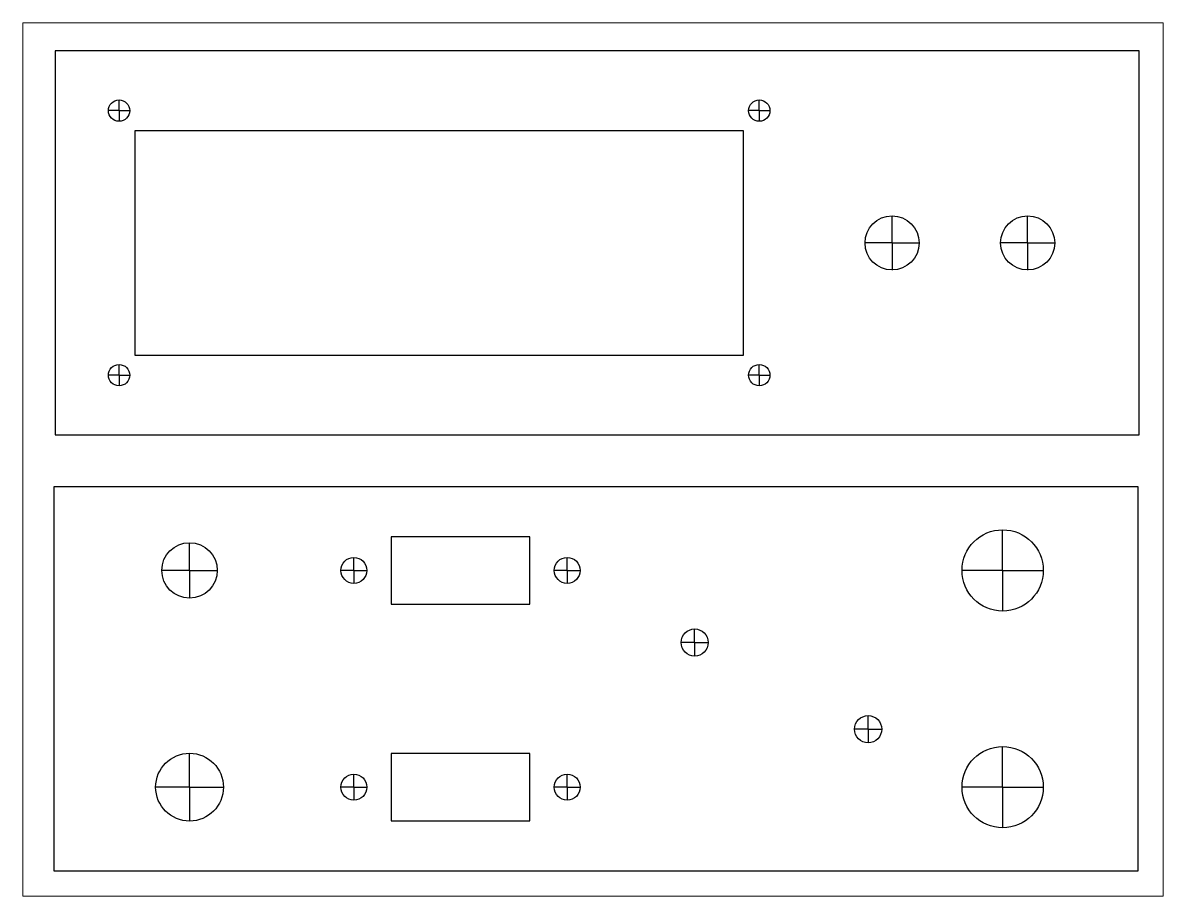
# Paper-space layout 'Layout1' of a CAD drawing. Header units: millimetres. Extents: x 62 to 196, y 53 to 156.
# The model-space entities are those that its viewports show. They can reach past a viewport. Long polylines and large blocks are cut down to what shows.
import ezdxf

# ---------------------------------------------------------------- set-up
doc = ezdxf.new("R2010")
doc.units = ezdxf.units.MM
doc.header["$MEASUREMENT"] = 0
doc.layers.add('Center Lines', color=1, linetype='Continuous')
doc.layers.add('Mom-Off-Mom Switches', color=7, linetype='Continuous')

msp = doc.modelspace()

# ---------------------------------------------------------------- linework, layer by layer
for points in [[(127.08, 51.06), (127.08, 96.06), (0.08, 96.06), (0.08, 51.06)], [(9.43, 60.41), (80.73, 60.41), (80.73, 86.71), (9.43, 86.71)], [(126.96, -0.02), (126.96, 44.98), (-0.04, 44.98), (-0.04, -0.02)], [(39.47, 31.23), (55.71, 31.23), (55.71, 39.13), (39.47, 39.13)], [(39.47, 5.83), (55.71, 5.83), (55.71, 13.73), (39.47, 13.73)]]:
    msp.add_lwpolyline(points, close=True)
for centre, radius in [((7.58, 89.06), 1.25), ((82.58, 89.06), 1.25), ((7.58, 58.06), 1.25), ((82.58, 58.06), 1.25), ((111.09, 35.18), 4.76), ((15.84, 35.18), 3.25), ((35.09, 35.18), 1.52), ((60.08, 35.18), 1.52), ((75.01, 26.73), 1.59), ((95.33, 16.57), 1.59), ((15.84, 9.78), 3.97), ((111.09, 9.78), 4.76), ((35.09, 9.78), 1.52), ((60.08, 9.78), 1.52)]:
    msp.add_circle(centre, radius)
at = {"layer": 'Center Lines'}
for p, q in [((7.58, 89.06), (7.58, 90.31)), ((82.58, 89.06), (82.58, 90.31)), ((7.58, 89.06), (6.33, 89.06)), ((7.58, 89.06), (8.83, 89.06)), ((7.58, 89.06), (7.58, 87.81)), ((82.58, 89.06), (81.33, 89.06)), ((82.58, 89.06), (83.83, 89.06)), ((82.58, 89.06), (82.58, 87.81)), ((98.14, 73.56), (98.14, 76.73)), ((114.02, 73.56), (114.02, 76.73)), ((98.14, 73.56), (94.97, 73.56)), ((98.14, 73.56), (101.32, 73.56)), ((98.14, 73.56), (98.14, 70.38)), ((114.02, 73.56), (110.84, 73.56)), ((114.02, 73.56), (117.19, 73.56)), ((114.02, 73.56), (114.02, 70.38)), ((7.58, 58.06), (7.58, 59.31)), ((82.58, 58.06), (82.58, 59.31)), ((7.58, 58.06), (6.33, 58.06)), ((7.58, 58.06), (8.83, 58.06)), ((7.58, 58.06), (7.58, 56.81)), ((82.58, 58.06), (81.33, 58.06)), ((82.58, 58.06), (83.83, 58.06)), ((82.58, 58.06), (82.58, 56.81)), ((111.09, 35.18), (111.09, 39.94)), ((15.84, 35.18), (15.84, 38.43)), ((35.09, 35.18), (35.09, 36.7)), ((60.08, 35.18), (60.08, 36.7)), ((15.84, 35.18), (12.59, 35.18)), ((15.84, 35.18), (19.09, 35.18)), ((15.84, 35.18), (15.84, 31.93)), ((35.09, 35.18), (33.57, 35.18)), ((35.09, 35.18), (36.62, 35.18)), ((35.09, 35.18), (35.09, 33.65)), ((60.08, 35.18), (58.56, 35.18)), ((60.08, 35.18), (61.61, 35.18)), ((60.08, 35.18), (60.08, 33.65)), ((111.09, 35.18), (106.32, 35.18)), ((111.09, 35.18), (115.85, 35.18)), ((111.09, 35.18), (111.09, 30.42)), ((75.01, 26.73), (75.01, 28.32)), ((75.01, 26.73), (73.42, 26.73)), ((75.01, 26.73), (75.01, 25.14)), ((75.01, 26.73), (76.6, 26.73)), ((95.33, 16.57), (95.33, 18.16)), ((95.33, 16.57), (93.74, 16.57)), ((95.33, 16.57), (95.33, 14.98)), ((95.33, 16.57), (96.92, 16.57)), ((15.84, 9.78), (15.84, 13.75)), ((111.09, 9.78), (111.09, 14.54)), ((35.09, 9.78), (35.09, 11.3)), ((60.08, 9.78), (60.08, 11.3)), ((15.84, 9.78), (11.87, 9.78)), ((15.84, 9.78), (19.81, 9.78)), ((15.84, 9.78), (15.84, 5.81)), ((35.09, 9.78), (33.57, 9.78)), ((35.09, 9.78), (36.62, 9.78)), ((35.09, 9.78), (35.09, 8.25)), ((60.08, 9.78), (58.56, 9.78)), ((60.08, 9.78), (61.61, 9.78)), ((60.08, 9.78), (60.08, 8.25)), ((111.09, 9.78), (106.32, 9.78)), ((111.09, 9.78), (115.85, 9.78)), ((111.09, 9.78), (111.09, 5.02))]:
    msp.add_line(p, q, dxfattribs=at)
at = {"layer": 'Mom-Off-Mom Switches'}
for centre in [(98.14, 73.56), (114.02, 73.56)]:
    msp.add_circle(centre, 3.17, dxfattribs=at)

psp = doc.layouts.get("Layout1")

# ---------------------------------------------------------------- viewports
at = {"layer": '0', "view_target_point": (63.47, 48.15)}
psp.add_viewport(center=(128.82, 104.52), size=(133.59, 102.3486), view_center_point=(-0.37, 0.03), view_height=102.3486, dxfattribs=at)

doc.saveas('drawing.dxf')
